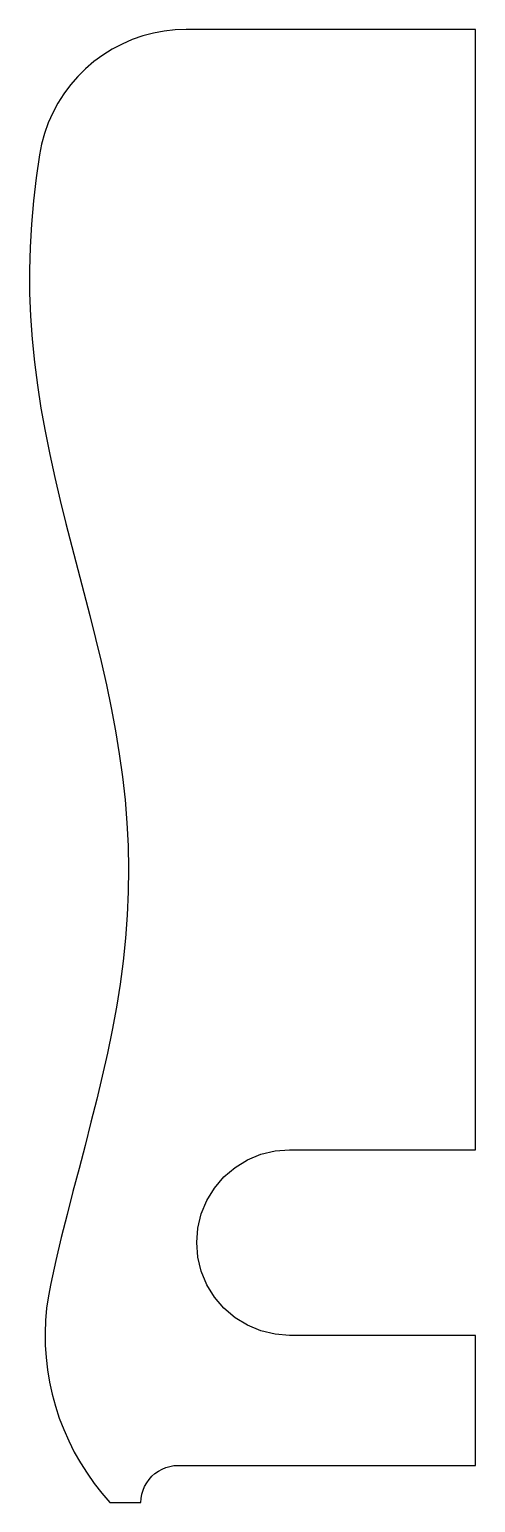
# Model space of a CAD drawing. Header units: inches. Extents: x 39 to 48, y -0.8 to 29.
import ezdxf

# ---------------------------------------------------------------- set-up
doc = ezdxf.new("R2010")
doc.units = ezdxf.units.IN

msp = doc.modelspace()

# ---------------------------------------------------------------- linework, layer by layer
msp.add_lwpolyline([(48, 0), (48, 2.625), (44.25, 2.625), (43.957, 2.648), (43.671, 2.717), (43.399, 2.829), (43.148, 2.983), (42.924, 3.174), (42.733, 3.398), (42.579, 3.649), (42.467, 3.921), (42.398, 4.207), (42.375, 4.5), (42.398, 4.793), (42.467, 5.079), (42.579, 5.351), (42.733, 5.602), (42.924, 5.826), (43.148, 6.017), (43.399, 6.171), (43.671, 6.283), (43.957, 6.352), (44.25, 6.375), (48, 6.375), (48, 29), (42.165, 29), (42.165, 29), (41.942, 28.992), (41.72, 28.967), (41.5, 28.925), (41.285, 28.868), (41.074, 28.795), (40.869, 28.706), (40.671, 28.602), (40.482, 28.483), (40.302, 28.351), (40.132, 28.206), (39.974, 28.049), (39.827, 27.88), (39.694, 27.701), (39.574, 27.513), (39.469, 27.316), (39.378, 27.112), (39.303, 26.901), (39.244, 26.686), (39.201, 26.467), (39.201, 26.467), (39.134, 26.002), (39.08, 25.537), (39.039, 25.071), (39.013, 24.606), (39.001, 24.141), (39.004, 23.676), (39.021, 23.211), (39.053, 22.745), (39.1, 22.28), (39.159, 21.815), (39.231, 21.35), (39.315, 20.885), (39.408, 20.419), (39.51, 19.954), (39.62, 19.489), (39.735, 19.024), (39.854, 18.559), (39.976, 18.093), (40.097, 17.628), (40.217, 17.163), (40.334, 16.698), (40.446, 16.233), (40.552, 15.767), (40.649, 15.302), (40.737, 14.837), (40.813, 14.372), (40.878, 13.907), (40.93, 13.441), (40.968, 12.976), (40.991, 12.511), (41, 12.046), (40.994, 11.581), (40.973, 11.115), (40.938, 10.65), (40.889, 10.185), (40.827, 9.72), (40.753, 9.255), (40.667, 8.789), (40.572, 8.324), (40.468, 7.859), (40.357, 7.394), (40.241, 6.929), (40.121, 6.463), (40, 5.998), (39.878, 5.533), (39.758, 5.068), (39.642, 4.602), (39.531, 4.137), (39.428, 3.672), (39.428, 3.672), (39.381, 3.426), (39.347, 3.178), (39.326, 2.928), (39.317, 2.678), (39.32, 2.428), (39.336, 2.178), (39.365, 1.929), (39.406, 1.682), (39.459, 1.437), (39.524, 1.195), (39.602, 0.957), (39.691, 0.723), (39.792, 0.494), (39.904, 0.27), (40.028, 0.052), (40.162, -0.159), (40.306, -0.364), (40.461, -0.561), (40.625, -0.75), (41.25, -0.75), (41.25, -0.75), (41.255, -0.666), (41.269, -0.583), (41.292, -0.502), (41.324, -0.425), (41.365, -0.351), (41.414, -0.282), (41.47, -0.22), (41.532, -0.164), (41.601, -0.115), (41.675, -0.074), (41.752, -0.042), (41.833, -0.019), (41.916, -0.005), (42, 0), (48, 0)], close=True)

doc.saveas('drawing.dxf')
